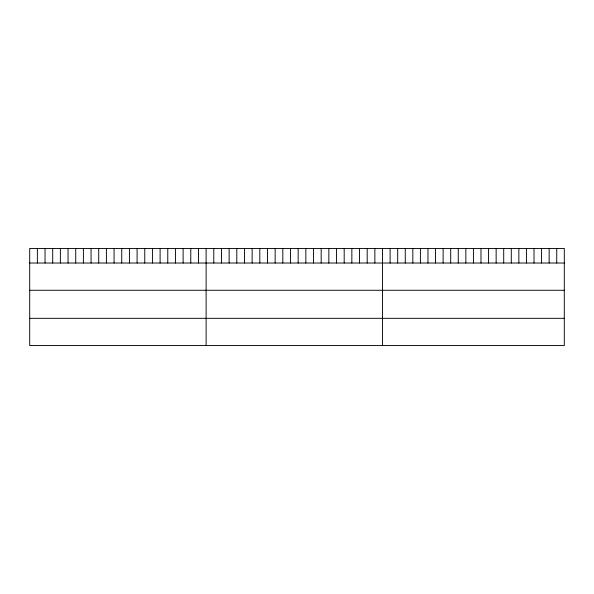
<?xml version="1.0" encoding="UTF-8"?>
<svg xmlns="http://www.w3.org/2000/svg" width="594" height="594" viewBox="0 0 594 594"><rect width="100%" height="100%" fill="white"/><g stroke="black" fill="none" stroke-linecap="round" stroke-linejoin="round"><path stroke-width="0.89" d="M564.3 263.023L564.3 345.56L29.7 345.56L29.7 248.441L564.3 248.441L564.3 263.023L29.7 263.023M29.7 290.266L564.3 290.266M29.7 318.325L564.3 318.325M556.726 248.441L556.726 263.023M549.153 248.441L549.153 263.023M541.58 248.441L541.58 263.023M534.006 248.441L534.006 263.023M526.433 248.441L526.433 263.023M518.859 248.441L518.859 263.023M511.286 248.441L511.286 263.023M503.712 248.441L503.712 263.023M496.139 248.441L496.139 263.023M488.565 248.441L488.565 263.023M480.991 248.441L480.991 263.023M473.418 248.441L473.418 263.023M465.845 248.441L465.845 263.023M458.271 248.441L458.271 263.023M450.698 248.441L450.698 263.023M443.124 248.441L443.124 263.023M435.551 248.441L435.551 263.023M427.977 248.441L427.977 263.023M420.404 248.441L420.404 263.023M412.83 248.441L412.83 263.023M405.257 248.441L405.257 263.023M397.683 248.441L397.683 263.023M390.11 248.441L390.11 263.023M382.536 248.441L382.536 345.56M374.866 248.441L374.866 263.023M367.196 248.441L367.196 263.023M359.526 248.441L359.526 263.023M351.856 248.441L351.856 263.023M344.186 248.441L344.186 263.023M336.516 248.441L336.516 263.023M328.846 248.441L328.846 263.023M321.176 248.441L321.176 263.023M313.506 248.441L313.506 263.023M305.836 248.441L305.836 263.023M298.166 248.441L298.166 263.023M290.488 248.441L290.488 263.023M282.818 248.441L282.818 263.023M275.148 248.441L275.148 263.023M267.478 248.441L267.478 263.023M259.808 248.441L259.808 263.023M252.138 248.441L252.138 263.023M244.468 248.441L244.468 263.023M236.798 248.441L236.798 263.023M229.128 248.441L229.128 263.023M221.458 248.441L221.458 263.023M213.788 248.441L213.788 263.023M206.118 248.441L206.118 345.56M198.448 248.441L198.448 263.023M190.778 248.441L190.778 263.023M183.108 248.441L183.108 263.023M175.438 248.441L175.438 263.023M167.768 248.441L167.768 263.023M160.098 248.441L160.098 263.023M152.428 248.441L152.428 263.023M144.758 248.441L144.758 263.023M137.088 248.441L137.088 263.023M129.418 248.441L129.418 263.023M121.748 248.441L121.748 263.023M114.07 248.441L114.07 263.023M106.4 248.441L106.4 263.023M98.73 248.441L98.73 263.023M91.06 248.441L91.06 263.023M83.39 248.441L83.39 263.023M75.72 248.441L75.72 263.023M68.05 248.441L68.05 263.023M60.38 248.441L60.38 263.023M52.71 248.441L52.71 263.023M45.04 248.441L45.04 263.023M37.37 248.441L37.37 263.023"/></g></svg>
